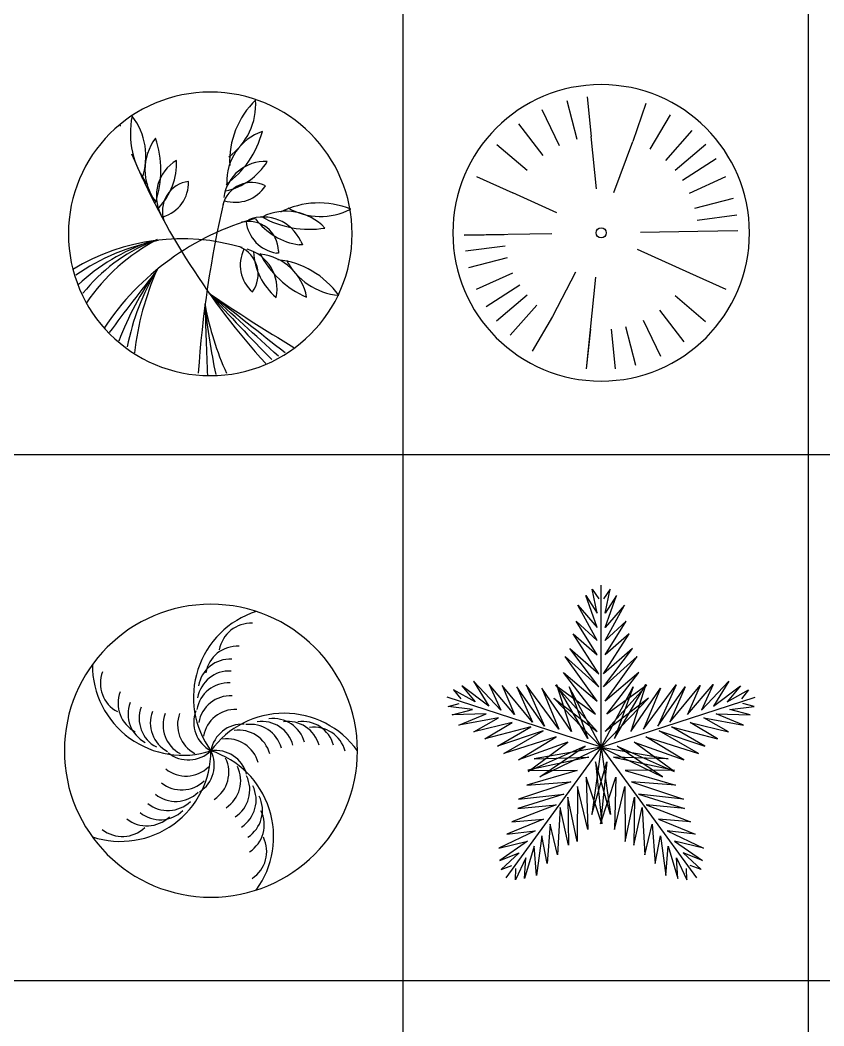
# Model space of a CAD drawing. Header units: inches. Extents: x 7658 to 73799, y 48 to 40262.
# Drawn here: x 40653 to 44896, y 25364 to 30677 of the extents above; entities that cross this region are included whole.
import ezdxf

# ---------------------------------------------------------------- set-up
doc = ezdxf.new("R2010")
doc.units = ezdxf.units.IN
doc.layers.add('www.cad-blocks.net', color=7, linetype='Continuous')

# ---------------------------------------------------------------- blocks, each defined once
blk = doc.blocks.new('A$C516926BB')
for p, q in [((31.2861, 38.5194), (31.2861, 0)), ((33.426, 38.5194), (33.426, 0)), ((0, 27.6876), (62.4121, 27.6876)), ((0, 24.9084), (62.4121, 24.9084))]:
    blk.add_line(p, q)
blk = doc.blocks.new('A$C5F0B7EA3')
at = {"color": 0}
for p, q in [((1.2356, 0.691), (1.2187, 0.6914)), ((1.2264, 0.7113), (1.2356, 0.691)), ((1.1093, 0.6465), (1.0979, 0.6479)), ((1.109, 0.6593), (1.1093, 0.6465))]:
    blk.add_line(p, q, dxfattribs=at)
for centre, major_axis, start_param, end_param in [((0.749, 0.7491), (0.749, 0), 0, 6.283185), ((1.302, 1.132), (0.3189, 0.3189), 1.554403, 2.403702), ((0.6455, 1.4343), (-0.2429, 0.2429), 2.983489, 3.990607), ((0.778, 1.2804), (0.3189, 0.3189), 2.153888, 3.003187), ((0.0655, 1.1595), (0.2429, 0.2429), 5.15377, 6.160888), ((3.9297, 2.6921), (2.7609, 2.7609), 2.714283, 2.715969), ((1.1144, 1.0266), (0.1971, 0.1971), 1.115982, 2.397437), ((0.5354, 1.4187), (-0.3572, 0.3572), 2.98524, 3.669772), ((0.6826, 1.0875), (0.1971, 0.1971), 1.715467, 2.996922), ((-0.0167, 1.0846), (0.3572, 0.3572), 5.155521, 5.840053), ((3.9297, 2.6921), (3.9045, 0), 3.541719, 3.879867), ((0.6827, 0.9501), (0.1543, 0.1543), 1.32604, 2.829108), ((0.225, 1.1227), (0.2444, 0.2444), 4.742653, 5.539689), ((1.037, 0.9131), (0.1543, 0.1543), 0.726555, 2.229624), ((0.7565, 1.3138), (-0.2444, 0.2444), 2.572371, 3.369407), ((0.6537, 0.8699), (0.1113, 0.1113), 0.906034, 2.708176), ((0.4436, 1.0217), (-0.1352, 0.1352), 2.656255, 3.950177), ((0.9678, 0.8633), (0.1113, 0.1113), 0.306549, 2.108691), ((0.88, 1.1071), (0.1352, 0.1352), 3.627566, 4.921488), ((6.3688, -0.3685), (-5.696, 0), -0.228399, -0.06711), ((1.3225, 0.4615), (0.3189, 0.3189), 0.403468, 1.252767), ((1.0282, 0.6199), (0.1543, 0.1543), 5.930027, 7.433096), ((1.1497, 0.5899), (-0.1971, 0.1971), 4.677436, 5.958891), ((1.3308, 1.1842), (-0.2429, 0.2429), 1.832554, 2.839672), ((1.3661, -0.5311), (1.4139, 0), 1.842408, 2.555742), ((0.9516, 0.6574), (0.1113, 0.1113), 5.510021, 7.312163), ((1.1277, 0.8368), (-0.1352, 0.1352), 0.905835, 2.199757), ((1.2661, 1.0338), (0.2444, 0.2444), 2.992233, 3.789269), ((1.2718, 1.2784), (-0.3572, 0.3572), 1.834305, 2.518837), ((0.5993, -0.3784), (1.1018, 0), 1.278281, 2.120122), ((0.6893, -0.4095), (-0.8083, 0.8083), -0.59631, -0.179604), ((0.7711, -0.2919), (-0.7463, 0.7463), -0.456501, -0.034527), ((0.7963, -0.1453), (-0.6541, 0.6541), -0.385933, 0.106575), ((0.9708, -0.2158), (-0.7509, 0.7509), -0.292241, 0.183994), ((1.0986, 0.5847), (0.1352, 0.1352), 1.90418, 3.198102), ((0.8443, 0.535), (0.1113, 0.1113), 4.866348, 6.66849), ((0.8831, 0.459), (0.1543, 0.1543), 5.286354, 6.789423), ((1.3217, 0.6753), (0.2444, 0.2444), 2.419782, 3.216817), ((1.459, 0.8779), (-0.3572, 0.3572), 1.261854, 1.946386), ((0.9834, 0.3652), (-0.1971, 0.1971), 4.104985, 5.38644), ((1.0591, 0.1637), (-0.3189, 0.3189), 4.543405, 5.392705), ((1.4576, 0.7667), (0.2429, 0.2429), 2.830899, 3.838017), ((6.617, -4.4416), (-5.6027, 5.6027), 0.10297, 0.155262), ((1.7598, -0.3809), (1.1291, 1.1291), 1.734455, 1.995222), ((1.5602, -0.0943), (-0.9009, 0.9009), 0.244406, 0.591229), ((1.8944, -0.0631), (-1.101, 1.101), 0.37249, 0.667607), ((-123.8565, -136.7955), (131.0675, 131.0675), 0.045536, 0.048199), ((8.0853, 7.0269), (6.9768, 6.9768), 3.087873, 3.136606), ((6.0414, 8.2348), (6.6673, 6.6673), 3.330389, 3.386638), ((-39.821, -51.5436), (46.6222, 46.6222), 0.114991, 0.122711), ((43.1395, 1.6048), (30.007, 30.007), 2.385091, 2.394021), ((2.307, 0.6755), (1.1417, 1.1417), 2.545306, 2.779242), ((4.0984, 0.7083), (2.3999, 2.3999), 2.455441, 2.56452)]:
    blk.add_ellipse(centre, major_axis=major_axis, ratio=1, start_param=start_param, end_param=end_param, dxfattribs=at)
blk = doc.blocks.new('A$C7E2678B5')
at = {"color": 0, "ltscale": 0.5}
for p, q in [((0.7092, 1.5018), (0.7308, 1.2917)), ((0.6018, 1.4825), (0.6548, 1.278)), ((1.0185, 1.4661), (0.9497, 1.2664)), ((0.47, 1.4342), (0.5615, 1.2439)), ((1.1472, 1.4071), (1.0407, 1.2247)), ((0.3472, 1.3593), (0.4746, 1.1909)), ((0.759, 1.0164), (0.7308, 1.2917)), ((1.2625, 1.3235), (1.1223, 1.1656)), ((0.232, 1.2504), (0.393, 1.1138)), ((0.8498, 0.997), (0.9497, 1.2664)), ((1.335, 1.2492), (1.1737, 1.1129)), ((1.3908, 1.1737), (1.2132, 1.0595)), ((0.1246, 1.0806), (0.317, 0.9936)), ((1.2491, 0.9933), (1.4416, 1.0802)), ((0.5482, 0.8891), (0.317, 0.9936)), ((1.2777, 0.9126), (1.482, 0.9661)), ((1.2899, 0.8507), (1.4992, 0.8787)), ((0.5225, 0.7783), (0.0606, 0.7701)), ((0.0606, 0.7701), (0.2717, 0.7738)), ((0.9903, 0.7867), (1.2943, 0.7922)), ((1.2943, 0.7922), (1.5054, 0.7959)), ((0.0668, 0.6873), (0.2761, 0.7153)), ((0.974, 0.6967), (1.249, 0.5724)), ((0.084, 0.5999), (0.2883, 0.6534)), ((0.1244, 0.4858), (0.3169, 0.5727)), ((0.6479, 0.5753), (0.5253, 0.3413)), ((0.7536, 0.5486), (0.704, 0.0648)), ((1.249, 0.5724), (1.4414, 0.4854)), ((0.3528, 0.5065), (0.1752, 0.3923)), ((0.3923, 0.4531), (0.231, 0.3168)), ((1.173, 0.4522), (1.334, 0.3156)), ((0.4437, 0.4004), (0.3035, 0.2425)), ((1.0914, 0.3751), (1.2188, 0.2067)), ((0.5253, 0.3413), (0.4188, 0.1589)), ((1.0045, 0.3221), (1.096, 0.1318)), ((0.7271, 0.2747), (0.704, 0.0648)), ((0.8352, 0.2743), (0.8568, 0.0642)), ((0.9112, 0.288), (0.9642, 0.0835))]:
    blk.add_line(p, q, dxfattribs=at)
for major_axis, start_param, end_param in [((-0.783, 0), 3.141593, 9.424778), ((-0.0188, 0.0188), 3.926991, 10.210176)]:
    blk.add_ellipse((0.783, 0.783), major_axis=major_axis, ratio=1, start_param=start_param, end_param=end_param, dxfattribs=at)
blk = doc.blocks.new('A$C5F6E1D03')
at = {"color": 0}
for centre, major_axis, start_param, end_param in [((0.7727, 0.7735), (-0.7738, 0), 3.141593, 9.424778), ((1.1574, 1.0553), (0.4769, 0), 1.881113, 3.773753), ((0.9847, 1.2769), (-0.1205, 0.1205), -0.833561, 0.612759), ((0.913, 1.1554), (-0.1205, 0.1205), -0.833561, 0.612759), ((0.6236, 1.2265), (0.4769, 0), 3.13775, 5.03039), ((0.8748, 1.0874), (-0.1205, 0.1205), -0.833561, 0.612759), ((0.3594, 1.1307), (0.1205, 0.1205), 1.993873, 3.440192), ((0.8705, 1.0244), (-0.1205, 0.1205), -0.833561, 0.612759), ((0.8661, 0.9615), (-0.1205, 0.1205), -0.833561, 0.612759), ((0.4528, 1.025), (-0.1205, 0.1205), 0.423076, 1.869395), ((0.8763, 0.8938), (0.1205, 0.1205), 0.737236, 2.183555), ((0.5057, 0.9676), (-0.1205, 0.1205), 0.423076, 1.869395), ((0.5642, 0.9441), (0.1205, 0.1205), 1.993873, 3.440192), ((0.6228, 0.9205), (0.1205, 0.1205), 1.993873, 3.440192), ((0.6903, 0.9093), (-0.1205, 0.1205), 0.423076, 1.869395), ((0.7668, 0.9105), (0.1205, 0.1205), 1.993873, 3.440192), ((0.8524, 0.9241), (0.1205, 0.1205), 1.993873, 3.440192), ((0.9011, 0.8214), (0.1205, 0.1205), 0.737236, 2.183555), ((1.1595, 0.4947), (0.4769, 0), 0.624476, 2.517116), ((0.9405, 0.7442), (-0.1205, 0.1205), -0.833561, 0.612759), ((0.9803, 0.7427), (-0.1205, 0.1205), 4.192987, 5.639307), ((1.0415, 0.758), (0.1205, 0.1205), 5.763784, 7.210103), ((1.1027, 0.7733), (0.1205, 0.1205), 5.763784, 7.210103), ((1.1793, 0.758), (0.1205, 0.1205), 5.763784, 7.210103), ((1.2558, 0.758), (0.1205, 0.1205), 5.763784, 7.210103), ((1.317, 0.7274), (-0.1205, 0.1205), 4.192987, 5.639307), ((0.9191, 0.7121), (-0.1205, 0.1205), 4.192987, 5.639307), ((0.8579, 0.6661), (0.1205, 0.1205), 5.763784, 7.210103), ((0.2958, 0.7717), (0.4769, 0), 4.394387, 6.287027), ((0.6541, 0.8958), (0.1205, 0.1205), 3.250509, 4.696829), ((0.6197, 0.6985), (-0.1205, 0.1205), 2.936351, 4.38267), ((0.7967, 0.6048), (0.1205, 0.1205), 5.763784, 7.210103), ((0.627, 0.3194), (-0.4769, 0), 2.509432, 4.402072), ((0.6969, 0.6592), (-0.1205, 0.1205), 2.936351, 4.38267), ((0.6406, 0.8103), (-0.1205, 0.1205), 1.679713, 3.126033), ((0.7595, 0.6152), (0.1205, 0.1205), 4.507147, 5.953466), ((0.8075, 0.5665), (-0.1205, 0.1205), 2.936351, 4.38267), ((0.6181, 0.7371), (-0.1205, 0.1205), 1.679713, 3.126033), ((0.841, 0.513), (-0.1205, 0.1205), 2.936351, 4.38267), ((0.5866, 0.6763), (-0.1205, 0.1205), 1.679713, 3.126033), ((0.8745, 0.4595), (-0.1205, 0.1205), 2.936351, 4.38267), ((0.546, 0.628), (-0.1205, 0.1205), 1.679713, 3.126033), ((0.5055, 0.5796), (-0.1205, 0.1205), 1.679713, 3.126033), ((0.8836, 0.382), (0.1205, 0.1205), 4.507147, 5.953466), ((0.4346, 0.547), (0.1205, 0.1205), 3.250509, 4.696829), ((0.3052, 0.4909), (-0.1205, 0.1205), 1.679713, 3.126033), ((0.897, 0.2416), (-0.1205, 0.1205), 2.936351, 4.38267)]:
    blk.add_ellipse(centre, major_axis=major_axis, ratio=1, start_param=start_param, end_param=end_param, dxfattribs=at)
blk = doc.blocks.new('A$C43AD1950')
at = {"color": 0}
for p, q in [((0.8134, 0.7023), (0.8134, 1.5575)), ((0.8134, 0.7023), (0.8134, 1.5575)), ((0.7327, 1.5025), (0.792, 1.4095)), ((0.792, 1.3333), (0.7327, 1.5025)), ((0.792, 1.4095), (0.7666, 1.5363)), ((0.7666, 1.5363), (0.8005, 1.4856)), ((0.8602, 1.5363), (0.8263, 1.4856)), ((0.8348, 1.4095), (0.8602, 1.5363)), ((0.894, 1.5025), (0.8348, 1.4095)), ((0.8348, 1.3333), (0.894, 1.5025)), ((0.6904, 1.4517), (0.792, 1.3333)), ((0.792, 1.2657), (0.6904, 1.4517)), ((0.9364, 1.4517), (0.8348, 1.3333)), ((0.8348, 1.2657), (0.9364, 1.4517)), ((0.6819, 1.3672), (0.792, 1.2657)), ((0.792, 1.1896), (0.6819, 1.3672)), ((0.8348, 1.1896), (0.9448, 1.3672)), ((0.9448, 1.3672), (0.8348, 1.2657)), ((0.8005, 1.0881), (0.665, 1.2995)), ((0.665, 1.2995), (0.792, 1.1896)), ((0.8263, 1.0881), (0.9618, 1.2995)), ((0.9618, 1.2995), (0.8348, 1.1896)), ((0.8005, 1.0204), (0.6481, 1.2234)), ((0.6481, 1.2234), (0.8005, 1.0881)), ((0.9787, 1.2234), (0.8263, 1.0881)), ((0.8263, 1.0204), (0.9787, 1.2234)), ((0.6227, 1.1811), (0.8005, 1.0204)), ((0.792, 0.9443), (0.6227, 1.1811)), ((1.0041, 1.1811), (0.8263, 1.0204)), ((0.8348, 0.9443), (1.0041, 1.1811)), ((0.6142, 1.0966), (0.792, 0.9443)), ((0.7835, 0.8767), (0.6142, 1.0966)), ((1.0126, 1.0966), (0.8348, 0.9443)), ((0.8432, 0.8767), (1.0126, 1.0966)), ((0.2198, 0.9176), (0.0773, 1.0262)), ((0.0773, 1.0262), (0.1474, 0.9411)), ((0.1386, 1.0508), (0.2198, 0.9176)), ((0.2841, 0.8967), (0.1386, 1.0508)), ((0.2216, 1.0327), (0.2841, 0.8967)), ((0.3565, 0.8732), (0.2216, 1.0327)), ((0.2912, 1.0279), (0.3565, 0.8732)), ((0.4504, 0.8338), (0.2912, 1.0279)), ((0.5148, 0.8129), (0.3688, 1.0205)), ((0.3688, 1.0205), (0.4504, 0.8338)), ((0.4169, 1.0316), (0.5148, 0.8129)), ((0.5898, 0.7974), (0.4169, 1.0316)), ((0.6567, 0.7846), (0.4999, 1.0135)), ((0.4999, 1.0135), (0.5898, 0.7974)), ((0.792, 0.7836), (0.5719, 1.0289)), ((0.5719, 1.0289), (0.7835, 0.8767)), ((0.7426, 0.7478), (0.5774, 1.0329)), ((0.5774, 1.0329), (0.6567, 0.7846)), ((0.8134, 0.7023), (0.6443, 1.02)), ((0.6443, 1.02), (0.7426, 0.7478)), ((0.8134, 0.7023), (0.9824, 1.02)), ((0.8348, 0.7836), (1.0549, 1.0289)), ((1.0549, 1.0289), (0.8432, 0.8767)), ((0.8842, 0.7478), (1.0494, 1.0329)), ((0.9824, 1.02), (0.8842, 0.7478)), ((1.0494, 1.0329), (0.97, 0.7846)), ((0.97, 0.7846), (1.1268, 1.0135)), ((1.037, 0.7974), (1.2099, 1.0316)), ((1.1268, 1.0135), (1.037, 0.7974)), ((1.2099, 1.0316), (1.112, 0.8129)), ((1.112, 0.8129), (1.2579, 1.0205)), ((1.1763, 0.8338), (1.3356, 1.0279)), ((1.2579, 1.0205), (1.1763, 0.8338)), ((1.2702, 0.8732), (1.4051, 1.0327)), ((1.3356, 1.0279), (1.2702, 0.8732)), ((1.3426, 0.8967), (1.4882, 1.0508)), ((1.4051, 1.0327), (1.3426, 0.8967)), ((1.4882, 1.0508), (1.407, 0.9176)), ((1.407, 0.9176), (1.5495, 1.0262)), ((1.5495, 1.0262), (1.4794, 0.9411)), ((0.8134, 0.7023), (0, 0.9665)), ((0.1474, 0.9411), (0.0346, 1.0045)), ((0.0346, 1.0045), (0.0724, 0.9566)), ((0.8134, 0.7023), (0.5634, 0.9612)), ((0.5634, 0.9612), (0.792, 0.7836)), ((0.8134, 0.7023), (1.6268, 0.9665)), ((0.8134, 0.7023), (1.0633, 0.9612)), ((1.0633, 0.9612), (0.8348, 0.7836)), ((1.4794, 0.9411), (1.5922, 1.0045)), ((1.5922, 1.0045), (1.5544, 0.9566)), ((1.5922, 1.0045), (1.5544, 0.9566)), ((0.0057, 0.9155), (0.0644, 0.932)), ((0.1342, 0.9005), (0.0057, 0.9155)), ((1.4926, 0.9005), (1.6211, 0.9155)), ((1.6211, 0.9155), (1.5624, 0.932)), ((0.0274, 0.8728), (0.1342, 0.9005)), ((0.2066, 0.8769), (0.0274, 0.8728)), ((0.0626, 0.8169), (0.2066, 0.8769)), ((0.2709, 0.856), (0.0626, 0.8169)), ((0.1404, 0.7827), (0.2709, 0.856)), ((1.4864, 0.7827), (1.3558, 0.856)), ((1.3558, 0.856), (1.5642, 0.8169)), ((1.5642, 0.8169), (1.4202, 0.8769)), ((1.4202, 0.8769), (1.5994, 0.8728)), ((1.5994, 0.8728), (1.4926, 0.9005)), ((0.3433, 0.8325), (0.1404, 0.7827)), ((0.1995, 0.7457), (0.3433, 0.8325)), ((0.4424, 0.8092), (0.1995, 0.7457)), ((0.2667, 0.7061), (0.4424, 0.8092)), ((1.1843, 0.8092), (1.4273, 0.7457)), ((1.3601, 0.7061), (1.1843, 0.8092)), ((1.4273, 0.7457), (1.2835, 0.8325)), ((1.2835, 0.8325), (1.4864, 0.7827)), ((0.5068, 0.7883), (0.2667, 0.7061)), ((0.299, 0.6689), (0.5068, 0.7883)), ((0.5766, 0.7567), (0.299, 0.6689)), ((0.3768, 0.6347), (0.5766, 0.7567)), ((1.2499, 0.6347), (1.0502, 0.7567)), ((1.0502, 0.7567), (1.3277, 0.6689)), ((1.12, 0.7883), (1.3601, 0.7061)), ((1.3277, 0.6689), (1.12, 0.7883)), ((0.8134, 0.7023), (0.3107, 0.0104)), ((0.6383, 0.7278), (0.3768, 0.6347)), ((0.4281, 0.5735), (0.6383, 0.7278)), ((0.7294, 0.7071), (0.4281, 0.5735)), ((0.8134, 0.7023), (0.4589, 0.6397)), ((0.4898, 0.5446), (0.7294, 0.7071)), ((0.8134, 0.7023), (0.4898, 0.5446)), ((0.8134, 0.7023), (0.7634, 0.3458)), ((0.8134, 0.7023), (1.3161, 0.0104)), ((0.8134, 0.7023), (1.1678, 0.6397)), ((0.8134, 0.7023), (1.1369, 0.5446)), ((0.8134, 0.7023), (0.8634, 0.3458)), ((0.8974, 0.7071), (1.1987, 0.5735)), ((1.1369, 0.5446), (0.8974, 0.7071)), ((0.9885, 0.7278), (1.2499, 0.6347)), ((1.1987, 0.5735), (0.9885, 0.7278)), ((0.7482, 0.649), (0.426, 0.58)), ((0.4589, 0.6397), (0.7482, 0.649)), ((1.1678, 0.6397), (0.8785, 0.649)), ((0.8785, 0.649), (1.2007, 0.58)), ((0.7634, 0.3458), (0.8439, 0.6238)), ((0.8634, 0.3458), (0.7829, 0.6238)), ((0.7829, 0.6238), (0.8168, 0.2961)), ((0.8439, 0.6238), (0.81, 0.2961)), ((0.6867, 0.5787), (0.4205, 0.5003)), ((0.426, 0.58), (0.6867, 0.5787)), ((0.735, 0.5436), (0.7428, 0.2662)), ((0.8168, 0.2961), (0.735, 0.5436)), ((0.81, 0.2961), (0.8917, 0.5436)), ((0.8917, 0.5436), (0.884, 0.2662)), ((1.2007, 0.58), (0.9401, 0.5787)), ((0.9401, 0.5787), (1.2063, 0.5003)), ((0.6538, 0.519), (0.3776, 0.4269)), ((0.4205, 0.5003), (0.6538, 0.519)), ((0.6884, 0.4939), (0.6862, 0.2028)), ((0.7428, 0.2662), (0.6884, 0.4939)), ((0.884, 0.2662), (0.9384, 0.4939)), ((0.9384, 0.4939), (0.9406, 0.2028)), ((0.973, 0.519), (1.2491, 0.4269)), ((1.2063, 0.5003), (0.973, 0.519)), ((0.6159, 0.4525), (0.3733, 0.3778)), ((0.3776, 0.4269), (0.6159, 0.4525)), ((0.6368, 0.4373), (0.6408, 0.1835)), ((0.6862, 0.2028), (0.6368, 0.4373)), ((0.9406, 0.2028), (0.9899, 0.4373)), ((0.9899, 0.4373), (0.986, 0.1835)), ((1.0109, 0.4525), (1.2534, 0.3778)), ((1.2491, 0.4269), (1.0109, 0.4525)), ((0.5761, 0.3977), (0.3423, 0.3063)), ((0.3733, 0.3778), (0.5761, 0.3977)), ((0.5971, 0.3825), (0.5824, 0.1319)), ((0.6408, 0.1835), (0.5971, 0.3825)), ((0.986, 0.1835), (1.0297, 0.3825)), ((1.0297, 0.3825), (1.0444, 0.1319)), ((1.0506, 0.3977), (1.2845, 0.3063)), ((1.2534, 0.3778), (1.0506, 0.3977)), ((0.5096, 0.3206), (0.3162, 0.2416)), ((0.3423, 0.3063), (0.5096, 0.3206)), ((1.2845, 0.3063), (1.1171, 0.3206)), ((1.1171, 0.3206), (1.3106, 0.2416)), ((0.5443, 0.2954), (0.5289, 0.0871)), ((0.5824, 0.1319), (0.5443, 0.2954)), ((1.0444, 0.1319), (1.0825, 0.2954)), ((1.0825, 0.2954), (1.0979, 0.0871)), ((0.4649, 0.259), (0.2734, 0.1682)), ((0.3162, 0.2416), (0.4649, 0.259)), ((0.4995, 0.2339), (0.4723, 0.0236)), ((0.5289, 0.0871), (0.4995, 0.2339)), ((1.0979, 0.0871), (1.1273, 0.2339)), ((1.1273, 0.2339), (1.1544, 0.0236)), ((1.3106, 0.2416), (1.1619, 0.259)), ((1.1619, 0.259), (1.3534, 0.1682)), ((0.2734, 0.1682), (0.4251, 0.2043)), ((0.4251, 0.2043), (0.2778, 0.1023)), ((0.4598, 0.1791), (0.4083, 0.0075)), ((0.4723, 0.0236), (0.4598, 0.1791)), ((1.1544, 0.0236), (1.167, 0.1791)), ((1.167, 0.1791), (1.2185, 0.0075)), ((1.2016, 0.2043), (1.349, 0.1023)), ((1.3534, 0.1682), (1.2016, 0.2043)), ((0.2778, 0.1023), (0.3804, 0.1427)), ((0.3804, 0.1427), (0.2853, 0.055)), ((0.415, 0.1176), (0.361, 0)), ((0.4083, 0.0075), (0.415, 0.1176)), ((1.2185, 0.0075), (1.2118, 0.1176)), ((1.2118, 0.1176), (1.2658, 0)), ((1.2464, 0.1427), (1.3415, 0.055)), ((1.349, 0.1023), (1.2464, 0.1427)), ((0.2853, 0.055), (0.3425, 0.0762)), ((0.361, 0), (0.3634, 0.061)), ((1.2658, 0), (1.2633, 0.061)), ((1.3415, 0.055), (1.2843, 0.0762))]:
    blk.add_line(p, q, dxfattribs=at)

msp = doc.modelspace()

# ---------------------------------------------------------------- block references
at = {"xscale": 1000, "yscale": 1000, "zscale": 1000}
for name, p in [('A$C5F0B7EA3', (40907.6, 28798.6)), ('A$C7E2678B5', (42937.4, 28770)), ('A$C43AD1950', (42907, 26134.6)), ('A$C5F6E1D03', (40887.3, 26043.6))]:
    msp.add_blockref(name, p, dxfattribs=at)
at = {"layer": 'www.cad-blocks.net', "color": 155, "true_color": 0x546d8e, "xscale": 1000, "yscale": 1000, "zscale": 1000}
msp.add_blockref('A$C516926BB', (11386.7, 694.4), dxfattribs=at)

doc.saveas('drawing.dxf')
